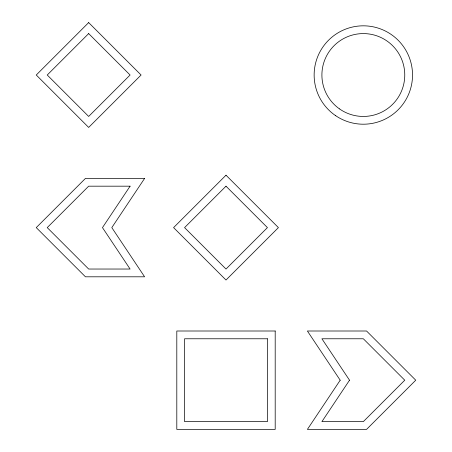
<?xml version="1.0" encoding="UTF-8"?>
<svg xmlns="http://www.w3.org/2000/svg" width="452" height="452" viewBox="0 0 452 452"><rect width="100%" height="100%" fill="white"/><g stroke="black" fill="none" stroke-linecap="round" stroke-linejoin="round"><path stroke-width="0.68" d="M130.091 186.179L102.474 227.61L130.091 269.036L88.665 269.036L47.234 227.61L88.665 186.179L130.091 186.179M144.606 178.41L111.808 227.61L144.606 276.805L85.445 276.805L36.25 227.61L85.445 178.41L144.606 178.41M340.192 380.205L307.394 429.4L366.555 429.4L415.75 380.205L366.555 331.005L307.394 331.005L340.192 380.205M349.526 380.205L321.909 421.631L363.335 421.631L404.766 380.205L363.335 338.774L321.909 338.774L349.526 380.205M88.665 22.6L36.25 75.015L88.665 127.43L141.08 75.015L88.665 22.6M88.665 33.584L47.234 75.015L88.665 116.441L130.091 75.015L88.665 33.584M226 175.195L173.585 227.61L226 280.025L278.415 227.61L226 175.195M226 186.179L184.574 227.61L226 269.036L267.426 227.61L226 186.179M275.195 331.005L176.805 331.005L176.805 429.4L275.195 429.4L275.195 331.005M267.426 338.774L184.574 338.774L184.574 421.631L267.426 421.631L267.426 338.774M335.763 115.757A49.195 49.195 0 0 0 412.405 78.524A49.195 49.195 0 0 0 341.842 30.764A49.195 49.195 0 0 0 335.763 115.757M339.48 108.887A41.426 41.426 0 0 0 404.596 78.738A41.426 41.426 0 0 0 345.927 37.42A41.426 41.426 0 0 0 339.48 108.887"/></g></svg>
